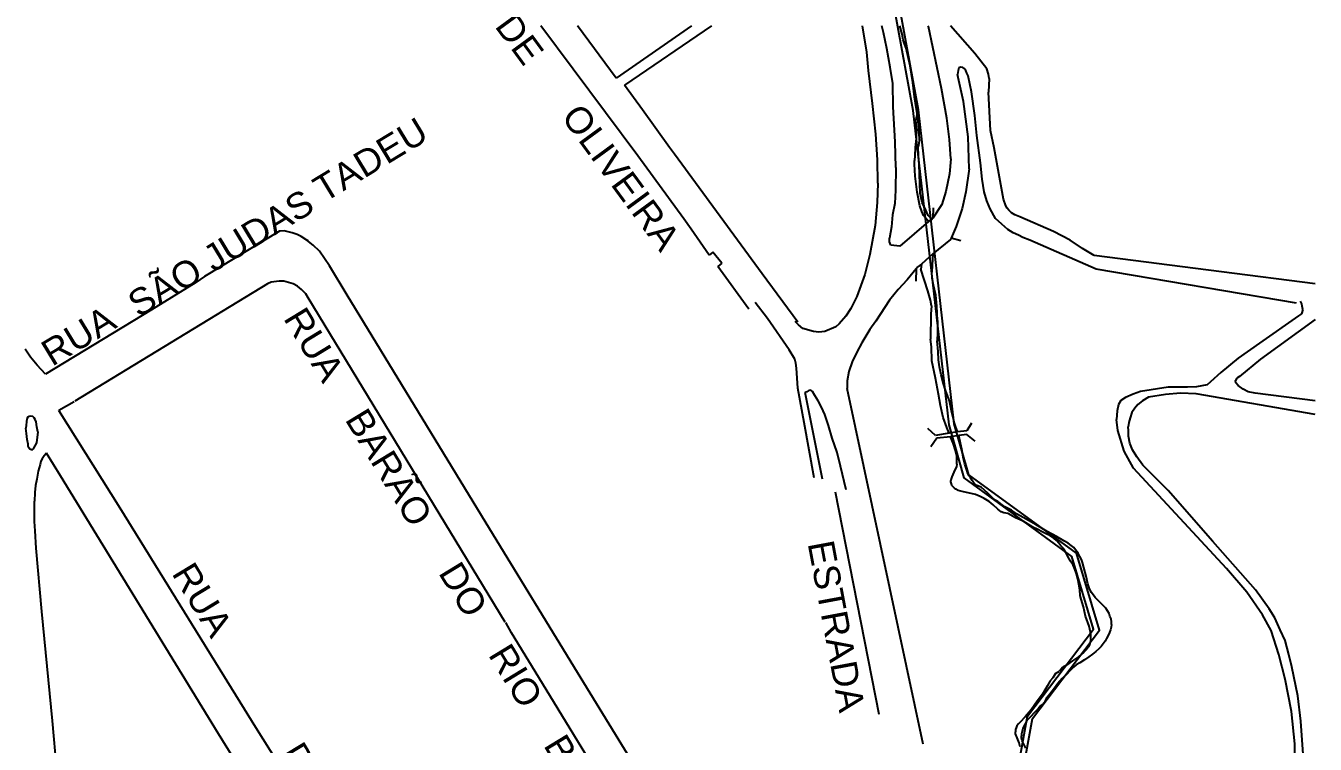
# Model space of a CAD drawing. Header units: millimetres. Extents: x 583 to 26013, y 350 to 21391.
# Drawn here: x 7600.8 to 8091.2, y 10610.8 to 10884 of the extents above; entities that cross this region are included whole.
import ezdxf

# ---------------------------------------------------------------- set-up
doc = ezdxf.new("R2010")
doc.units = ezdxf.units.MM
for name, color, linetype in [('105-QUADRAS_ESTRADAS', 80, 'Continuous'), ('110-CERCA_DE_ARAME', 10, 'Continuous'), ('115-PONTES_E_VIADUTO', 210, 'Continuous'), ('145-', 130, 'Continuous'), ('RIOS', 140, 'Continuous')]:
    doc.layers.add(name, color=color, linetype=linetype)
doc.styles.add('EU', font='arial.ttf', dxfattribs={"height": 10})

msp = doc.modelspace()

# ---------------------------------------------------------------- linework, layer by layer
at = {"layer": '105-QUADRAS_ESTRADAS', "color": 0, "linetype": 'Continuous'}
for p, q in [((7833.51551, 10834.50241), (7796.61551, 10883.90241)), ((7825.31551, 10864.10241), (7810.61551, 10883.90241)), ((7854.01551, 10883.90241), (7825.31551, 10864.10241)), ((7861.61551, 10883.90241), (7828.51551, 10861.40241)), ((7920.61551, 10874.00241), (7919.01551, 10883.90241)), ((7927.01551, 10881.40241), (7926.31551, 10883.90241)), ((7944.11551, 10883.70241), (7944.01551, 10883.90241)), ((7949.01551, 10860.10241), (7944.11551, 10883.70241)), ((7928.21551, 10875.40241), (7927.01551, 10881.40241)), ((7921.31551, 10867.00241), (7920.61551, 10874.00241)), ((7929.51551, 10868.20241), (7928.21551, 10875.40241)), ((7930.51551, 10862.00241), (7929.51551, 10868.20241)), ((7955.61551, 10868.00241), (7955.41551, 10867.00241)), ((7956.41551, 10868.30241), (7955.61551, 10868.00241)), ((7957.11551, 10868.10241), (7956.41551, 10868.30241)), ((7957.71551, 10867.70241), (7957.11551, 10868.10241)), ((7958.31551, 10867.00241), (7957.71551, 10867.70241)), ((7922.81551, 10854.40241), (7921.31551, 10867.00241)), ((7955.41551, 10867.00241), (7955.11551, 10865.50241)), ((7957.41551, 10855.20241), (7955.11551, 10865.50241)), ((7958.71551, 10866.00241), (7958.31551, 10867.00241)), ((7959.21551, 10865.00241), (7958.71551, 10866.00241)), ((7960.41551, 10858.90241), (7959.21551, 10865.00241)), ((7835.31551, 10852.00241), (7828.51551, 10861.40241)), ((7930.61551, 10853.10241), (7930.51551, 10862.00241)), ((7951.11551, 10848.80241), (7949.01551, 10860.10241)), ((7961.71551, 10849.90241), (7960.41551, 10858.90241)), ((7924.11551, 10842.70241), (7922.81551, 10854.40241)), ((7931.41551, 10839.80241), (7930.61551, 10853.10241)), ((7959.11551, 10841.80241), (7957.41551, 10855.20241)), ((7845.61551, 10837.70241), (7835.31551, 10852.00241)), ((7952.11551, 10840.70241), (7951.11551, 10848.80241)), ((7962.41551, 10842.20241), (7961.71551, 10849.90241)), ((7924.71551, 10833.00241), (7924.11551, 10842.70241)), ((7931.61551, 10830.10241), (7931.41551, 10839.80241)), ((7952.61551, 10833.40241), (7952.11551, 10840.70241)), ((7959.61551, 10829.60241), (7959.11551, 10841.80241)), ((7963.91551, 10831.80241), (7962.41551, 10842.20241)), ((7851.01551, 10810.50241), (7833.51551, 10834.50241)), ((7847.51551, 10835.10241), (7845.61551, 10837.70241)), ((7924.81551, 10824.10241), (7924.71551, 10833.00241)), ((7952.61551, 10833.40241), (7952.01551, 10827.70241)), ((7931.61551, 10830.10241), (7931.51551, 10821.50241)), ((7959.61551, 10829.60241), (7958.31551, 10820.80241)), ((7964.51551, 10825.60241), (7963.91551, 10831.80241)), ((7924.81551, 10824.10241), (7924.61551, 10816.80241)), ((7952.01551, 10827.70241), (7950.71551, 10820.90241)), ((7965.21551, 10820.80241), (7964.51551, 10825.60241)), ((7931.51551, 10821.50241), (7931.31551, 10816.40241)), ((7950.71551, 10820.90241), (7949.21551, 10816.00241)), ((7958.31551, 10820.80241), (7956.91551, 10814.50241)), ((7966.31551, 10817.40241), (7965.21551, 10820.80241)), ((7924.61551, 10816.80241), (7923.81551, 10808.00241)), ((7931.31551, 10816.40241), (7930.41551, 10812.10241)), ((7949.21551, 10816.00241), (7945.71551, 10810.80241)), ((7956.91551, 10814.50241), (7954.61551, 10807.70241)), ((7967.51551, 10814.40241), (7966.31551, 10817.40241)), ((7969.61551, 10810.70241), (7967.51551, 10814.40241)), ((7853.81551, 10806.60241), (7851.01551, 10810.50241)), ((7930.41551, 10812.10241), (7930.01551, 10807.50241)), ((7972.01551, 10808.50241), (7969.61551, 10810.70241)), ((7974.21551, 10806.50241), (7972.01551, 10808.50241)), ((7697.31551, 10805.90241), (7668.71551, 10788.60241)), ((7699.01551, 10806.00241), (7697.31551, 10805.90241)), ((7702.11551, 10805.20241), (7699.01551, 10806.00241)), ((7703.91551, 10804.60241), (7702.11551, 10805.20241)), ((7705.51551, 10803.80241), (7703.91551, 10804.60241)), ((7707.61551, 10802.50241), (7705.51551, 10803.80241)), ((7860.61551, 10796.80241), (7853.81551, 10806.60241)), ((7923.81551, 10808.00241), (7921.81551, 10797.00241)), ((7930.01551, 10807.50241), (7929.21551, 10803.20241)), ((7954.61551, 10807.70241), (7952.71551, 10803.20241)), ((7976.31551, 10805.20241), (7974.21551, 10806.50241)), ((7978.31551, 10804.40241), (7976.31551, 10805.20241)), ((7979.91551, 10803.40241), (7978.31551, 10804.40241)), ((7710.01551, 10800.60241), (7707.61551, 10802.50241)), ((7712.41551, 10798.30241), (7710.01551, 10800.60241)), ((7929.21551, 10801.80241), (7929.21551, 10803.20241)), ((7929.81551, 10800.60241), (7929.21551, 10801.80241)), ((7982.61551, 10802.40241), (7979.91551, 10803.40241)), ((8007.81551, 10791.40241), (7982.61551, 10802.40241)), ((7716.31551, 10792.70241), (7712.41551, 10798.30241)), ((7862.11551, 10797.90241), (7860.61551, 10796.80241)), ((7865.51551, 10793.70241), (7862.11551, 10797.90241)), ((7921.81551, 10797.00241), (7919.81551, 10789.40241)), ((7723.01551, 10781.50241), (7716.31551, 10792.70241)), ((7865.51551, 10793.70241), (7864.01551, 10792.40241)), ((7875.81551, 10776.20241), (7864.01551, 10792.40241)), ((7894.41551, 10771.20241), (7880.81551, 10789.60241)), ((7919.81551, 10789.40241), (7916.81551, 10781.00241)), ((7939.41551, 10791.50241), (7936.01551, 10787.40241)), ((7692.71551, 10785.80241), (7619.41551, 10741.20241)), ((7665.41551, 10786.40241), (7648.51551, 10775.90241)), ((7668.71551, 10788.60241), (7665.41551, 10786.40241)), ((7694.11551, 10786.50241), (7692.71551, 10785.80241)), ((7697.11551, 10786.90241), (7694.11551, 10786.50241)), ((7698.91551, 10786.90241), (7697.11551, 10786.90241)), ((7700.71551, 10786.40241), (7698.91551, 10786.90241)), ((7702.41551, 10785.90241), (7700.71551, 10786.40241)), ((7704.11551, 10784.90241), (7702.41551, 10785.90241)), ((7705.61551, 10783.70241), (7704.11551, 10784.90241)), ((7936.01551, 10787.40241), (7932.51551, 10783.70241)), ((7707.31551, 10782.00241), (7705.61551, 10783.70241)), ((7708.21551, 10780.50241), (7707.31551, 10782.00241)), ((7783.11551, 10657.20241), (7708.21551, 10780.50241)), ((7777.31551, 10692.50241), (7723.01551, 10781.50241)), ((7916.81551, 10781.00241), (7914.51551, 10776.40241)), ((7929.31551, 10779.60241), (7924.01551, 10771.60241)), ((7932.51551, 10783.70241), (7929.31551, 10779.60241)), ((8086.11551, 10778.20241), (8085.51551, 10779.20241)), ((7648.51551, 10775.90241), (7608.31551, 10751.50241)), ((7882.91551, 10772.60241), (7878.21551, 10778.70241)), ((7914.51551, 10776.40241), (7912.61551, 10773.50241)), ((8085.91551, 10774.40241), (8084.81551, 10773.70241)), ((8086.41551, 10776.10241), (8085.91551, 10774.40241)), ((8086.21551, 10777.30241), (8086.11551, 10778.20241)), ((8086.41551, 10776.10241), (8086.21551, 10777.30241)), ((7891.11551, 10760.80241), (7882.91551, 10772.60241)), ((7894.61551, 10770.20241), (7893.41551, 10771.50241)), ((7896.31551, 10768.90241), (7894.61551, 10770.20241)), ((7908.81551, 10769.50241), (7904.61551, 10767.70241)), ((7910.11551, 10770.60241), (7908.81551, 10769.50241)), ((7912.61551, 10773.50241), (7910.11551, 10770.60241)), ((7924.01551, 10771.60241), (7921.71551, 10768.50241)), ((8084.81551, 10773.70241), (8069.91551, 10763.30241)), ((8091.11551, 10772.30241), (8070.31551, 10757.20241)), ((7900.31551, 10767.70241), (7896.31551, 10768.90241)), ((7902.41551, 10767.40241), (7900.31551, 10767.70241)), ((7904.61551, 10767.70241), (7902.41551, 10767.40241)), ((7921.71551, 10768.50241), (7918.71551, 10763.40241)), ((7602.51551, 10758.00241), (7600.51551, 10761.00241)), ((7893.31551, 10757.20241), (7891.11551, 10760.80241)), ((7916.81551, 10759.90241), (7915.11551, 10756.20241)), ((7918.71551, 10763.40241), (7916.81551, 10759.90241)), ((8069.91551, 10763.30241), (8061.81551, 10757.60241)), ((7605.11551, 10754.90241), (7602.51551, 10758.00241)), ((7608.31551, 10751.50241), (7605.11551, 10754.90241)), ((7893.61551, 10755.70241), (7893.31551, 10757.20241)), ((7893.91551, 10753.80241), (7893.61551, 10755.70241)), ((7915.11551, 10756.20241), (7913.81551, 10752.50241)), ((8061.81551, 10757.60241), (8055.21551, 10752.10241)), ((8070.31551, 10757.20241), (8062.41551, 10750.60241)), ((7894.41551, 10746.10241), (7893.91551, 10753.80241)), ((7913.81551, 10752.50241), (7913.21551, 10749.00241)), ((8055.21551, 10752.10241), (8051.31551, 10748.60241)), ((8061.41551, 10750.00241), (8060.81551, 10749.10241)), ((8062.41551, 10750.60241), (8061.41551, 10750.00241)), ((7896.81551, 10733.10241), (7894.41551, 10746.10241)), ((7897.81551, 10744.80241), (7897.21551, 10744.50241)), ((7898.51551, 10745.30241), (7897.81551, 10744.80241)), ((7899.31551, 10745.40241), (7898.51551, 10745.30241)), ((7900.01551, 10744.90241), (7899.31551, 10745.40241)), ((7900.91551, 10743.40241), (7900.01551, 10744.90241)), ((7913.21551, 10749.00241), (7913.11551, 10746.00241)), ((7942.11551, 10610.80241), (7913.11551, 10746.00241)), ((8024.71551, 10744.90241), (8021.91551, 10743.90241)), ((8035.21551, 10746.50241), (8024.71551, 10744.90241)), ((8042.61551, 10746.60241), (8035.21551, 10746.50241)), ((8046.01551, 10746.70241), (8042.61551, 10746.60241)), ((8050.01551, 10747.40241), (8046.01551, 10746.70241)), ((8051.31551, 10748.60241), (8050.01551, 10747.40241)), ((8060.91551, 10748.20241), (8060.81551, 10749.10241)), ((8061.81551, 10747.20241), (8060.91551, 10748.20241)), ((8063.71551, 10745.80241), (8061.81551, 10747.20241)), ((8065.61551, 10744.80241), (8063.71551, 10745.80241)), ((8068.31551, 10744.20241), (8065.61551, 10744.80241)), ((7619.11551, 10741.00241), (7613.31551, 10737.70241)), ((7903.71551, 10711.60241), (7897.21551, 10744.50241)), ((7902.11551, 10741.40241), (7900.91551, 10743.40241)), ((7903.41551, 10738.90241), (7902.11551, 10741.40241)), ((8016.31551, 10740.00241), (8015.81551, 10737.60241)), ((8017.21551, 10741.50241), (8016.31551, 10740.00241)), ((8019.01551, 10742.60241), (8017.21551, 10741.50241)), ((8021.91551, 10743.90241), (8019.01551, 10742.60241)), ((8023.71551, 10739.90241), (8022.51551, 10738.60241)), ((8025.51551, 10741.30241), (8023.71551, 10739.90241)), ((8027.81551, 10742.70241), (8025.51551, 10741.30241)), ((8034.21551, 10743.70241), (8027.81551, 10742.70241)), ((8039.91551, 10744.20241), (8034.21551, 10743.70241)), ((8045.91551, 10744.00241), (8039.91551, 10744.20241)), ((8091.11551, 10736.10241), (8045.91551, 10744.00241)), ((8091.11551, 10741.30241), (8068.31551, 10744.20241)), ((7601.51551, 10735.10241), (7601.21551, 10734.50241)), ((7602.01551, 10735.40241), (7601.51551, 10735.10241)), ((7602.71551, 10735.50241), (7602.01551, 10735.40241)), ((7603.41551, 10735.40241), (7602.71551, 10735.50241)), ((7603.91551, 10734.90241), (7603.41551, 10735.40241)), ((7604.31551, 10734.30241), (7603.91551, 10734.90241)), ((7636.61551, 10700.50241), (7613.31551, 10737.70241)), ((7904.61551, 10736.10241), (7903.41551, 10738.90241)), ((7906.01551, 10732.00241), (7904.61551, 10736.10241)), ((8015.81551, 10737.60241), (8015.61551, 10734.20241)), ((8020.81551, 10734.90241), (8020.31551, 10733.10241)), ((8021.41551, 10736.90241), (8020.81551, 10734.90241)), ((8022.51551, 10738.60241), (8021.41551, 10736.90241)), ((7601.21551, 10734.50241), (7600.81551, 10730.90241)), ((7601.01551, 10728.90241), (7600.81551, 10730.90241)), ((7604.71551, 10733.30241), (7604.31551, 10734.30241)), ((7605.01551, 10731.50241), (7604.71551, 10733.30241)), ((7605.31551, 10729.50241), (7605.01551, 10731.50241)), ((7900.61551, 10712.10241), (7896.81551, 10733.10241)), ((7907.41551, 10727.20241), (7906.01551, 10732.00241)), ((8016.11551, 10730.00241), (8015.61551, 10734.20241)), ((8018.51551, 10722.20241), (8016.11551, 10730.00241)), ((8020.31551, 10733.10241), (8020.01551, 10731.50241)), ((8020.11551, 10730.10241), (8020.01551, 10731.50241)), ((8020.21551, 10727.90241), (8020.11551, 10730.10241)), ((7601.31551, 10726.60241), (7601.01551, 10728.90241)), ((7601.61551, 10724.80241), (7601.31551, 10726.60241)), ((7604.81551, 10725.40241), (7603.71551, 10723.40241)), ((7605.31551, 10729.50241), (7604.81551, 10725.40241)), ((7909.41551, 10721.70241), (7907.41551, 10727.20241)), ((8020.61551, 10725.30241), (8020.21551, 10727.90241)), ((8021.71551, 10722.70241), (8020.61551, 10725.30241)), ((7601.71551, 10724.10241), (7601.61551, 10724.80241)), ((7602.01551, 10723.40241), (7601.71551, 10724.10241)), ((7602.31551, 10723.00241), (7602.01551, 10723.40241)), ((7602.71551, 10722.80241), (7602.31551, 10723.00241)), ((7602.71551, 10722.80241), (7603.41551, 10722.80241)), ((7603.71551, 10723.40241), (7603.41551, 10722.80241)), ((7607.71551, 10720.40241), (7607.01551, 10719.30241)), ((7608.61551, 10721.40241), (7607.71551, 10720.40241)), ((7613.91551, 10712.80241), (7608.61551, 10721.40241)), ((7910.61551, 10716.50241), (7909.41551, 10721.70241)), ((8022.11551, 10715.70241), (8018.51551, 10722.20241)), ((8023.31551, 10720.10241), (8021.71551, 10722.70241)), ((7606.21551, 10717.10241), (7605.51551, 10714.60241)), ((7606.51551, 10718.40241), (7606.21551, 10717.10241)), ((7607.01551, 10719.30241), (7606.51551, 10718.40241)), ((7912.81551, 10707.50241), (7910.61551, 10716.50241)), ((8057.41551, 10677.60241), (8022.11551, 10715.70241)), ((8025.61551, 10716.90241), (8023.31551, 10720.10241)), ((8035.21551, 10707.30241), (8025.61551, 10716.90241)), ((7604.91551, 10711.60241), (7604.51551, 10709.20241)), ((7605.51551, 10714.60241), (7604.91551, 10711.60241)), ((7674.11551, 10614.70241), (7613.91551, 10712.80241)), ((7604.21551, 10706.50241), (7604.01551, 10703.20241)), ((7604.51551, 10709.20241), (7604.21551, 10706.50241)), ((7925.31551, 10622.00241), (7908.71551, 10706.60241)), ((8052.21551, 10687.90241), (8035.21551, 10707.30241)), ((7604.01551, 10697.50241), (7604.01551, 10703.20241)), ((7604.11551, 10695.50241), (7604.01551, 10697.50241)), ((7688.31551, 10617.10241), (7636.61551, 10700.50241)), ((7604.31551, 10691.90241), (7604.11551, 10695.50241)), ((7604.71551, 10685.30241), (7604.31551, 10691.90241)), ((8068.51551, 10669.50241), (8052.21551, 10687.90241)), ((7606.91551, 10661.20241), (7604.71551, 10685.30241)), ((8065.11551, 10668.60241), (8057.41551, 10677.60241)), ((8071.11551, 10660.00241), (8065.11551, 10668.60241)), ((8073.71551, 10662.20241), (8068.51551, 10669.50241)), ((8075.81551, 10658.80241), (8073.71551, 10662.20241)), ((7610.91551, 10619.70241), (7606.91551, 10661.20241)), ((7785.51551, 10653.10241), (7783.31551, 10657.00241)), ((8074.41551, 10654.00241), (8071.11551, 10660.00241)), ((8077.81551, 10654.30241), (8075.81551, 10658.80241)), ((8077.31551, 10644.90241), (8074.41551, 10654.00241)), ((8079.71551, 10650.20241), (8077.81551, 10654.30241)), ((8081.11551, 10644.90241), (8079.71551, 10650.20241)), ((8079.71551, 10635.50241), (8077.31551, 10644.90241)), ((8082.31551, 10640.20241), (8081.11551, 10644.90241)), ((7825.01551, 10614.50241), (7810.61551, 10638.00241)), ((8084.51551, 10629.10241), (8082.31551, 10640.20241)), ((8082.11551, 10623.20241), (8079.71551, 10635.50241)), ((7841.51551, 10561.70241), (7798.71551, 10631.50241)), ((8085.71551, 10619.50241), (8084.51551, 10629.10241)), ((8083.41551, 10610.90241), (8082.11551, 10623.20241)), ((7612.51551, 10601.10241), (7610.91551, 10619.70241)), ((8086.61551, 10607.00241), (8085.71551, 10619.50241)), ((7724.31551, 10559.60241), (7688.31551, 10617.10241)), ((8083.41551, 10599.60241), (8083.41551, 10610.90241))]:
    msp.add_line(p, q, dxfattribs=at)
at = {"layer": '110-CERCA_DE_ARAME', "color": 0, "linetype": 'Continuous'}
for p, q in [((7961.71551, 10873.40241), (7952.51551, 10883.90241)), ((7966.21551, 10867.60241), (7961.71551, 10873.40241)), ((7966.91551, 10865.60241), (7966.21551, 10867.60241)), ((7967.11551, 10863.90241), (7966.91551, 10865.60241)), ((7967.11551, 10863.90241), (7966.91551, 10858.70241)), ((7967.71551, 10844.10241), (7966.91551, 10858.70241)), ((7969.01551, 10837.60241), (7967.71551, 10844.10241)), ((7880.81551, 10789.60241), (7847.51551, 10835.10241)), ((7972.61551, 10818.00241), (7969.01551, 10837.60241)), ((7973.51551, 10815.50241), (7972.61551, 10818.00241)), ((7974.01551, 10814.60241), (7973.51551, 10815.50241)), ((7974.61551, 10813.80241), (7974.01551, 10814.60241)), ((7975.61551, 10812.90241), (7974.61551, 10813.80241)), ((7976.91551, 10812.10241), (7975.61551, 10812.90241)), ((7978.81551, 10811.30241), (7976.91551, 10812.10241)), ((7991.61551, 10805.70241), (7978.81551, 10811.30241)), ((7997.91551, 10802.40241), (7991.61551, 10805.70241)), ((8002.71551, 10799.30241), (7997.91551, 10802.40241)), ((8007.11551, 10796.60241), (8002.71551, 10799.30241)), ((8055.51551, 10790.40241), (8007.11551, 10796.60241)), ((8084.01551, 10778.50241), (8007.81551, 10791.40241)), ((8091.11551, 10785.80241), (8055.51551, 10790.40241)), ((7810.61551, 10638.00241), (7777.31551, 10692.50241)), ((7798.71551, 10631.50241), (7785.51551, 10653.10241)), ((7692.61551, 10584.60241), (7674.11551, 10614.70241)), ((7837.41551, 10594.30241), (7825.01551, 10614.50241))]:
    msp.add_line(p, q, dxfattribs=at)
at = {"layer": '115-PONTES_E_VIADUTO', "color": 0, "linetype": 'Continuous'}
for p, q in [((7945.91551, 10814.70241), (7945.71551, 10810.80241)), ((7944.11551, 10809.60241), (7933.21551, 10800.10241)), ((7945.21551, 10810.20241), (7944.11551, 10809.60241)), ((7945.71551, 10810.80241), (7945.21551, 10810.20241)), ((7933.21551, 10800.10241), (7929.81551, 10800.60241)), ((7952.41551, 10802.70241), (7945.71551, 10797.20241)), ((7952.71551, 10803.20241), (7952.41551, 10802.70241)), ((7956.41551, 10802.20241), (7952.71551, 10803.20241)), ((7945.71551, 10797.20241), (7941.41551, 10793.30241)), ((7939.41551, 10791.50241), (7939.21551, 10786.80241)), ((7939.61551, 10792.10241), (7939.41551, 10791.50241)), ((7941.41551, 10793.30241), (7939.61551, 10792.10241)), ((7946.71551, 10728.20241), (7943.81551, 10730.80241)), ((7960.41551, 10732.90241), (7958.61551, 10729.90241)), ((7947.31551, 10727.10241), (7945.01551, 10723.90241)), ((7951.91551, 10729.10241), (7946.71551, 10728.20241)), ((7952.51551, 10727.70241), (7947.31551, 10727.10241)), ((7955.11551, 10729.50241), (7951.91551, 10729.10241)), ((7955.61551, 10728.20241), (7952.51551, 10727.70241)), ((7958.61551, 10729.90241), (7955.11551, 10729.50241)), ((7958.71551, 10728.50241), (7955.61551, 10728.20241)), ((7961.81551, 10726.00241), (7958.71551, 10728.50241))]:
    msp.add_line(p, q, dxfattribs=at)
at = {"layer": '145-', "color": 0, "linetype": 'Continuous'}
for p, q in [((7934.11551, 10880.80241), (7933.21551, 10883.90241)), ((7934.51551, 10878.60241), (7934.11551, 10880.80241)), ((7934.91551, 10877.10241), (7934.51551, 10878.60241)), ((7935.61551, 10875.50241), (7934.91551, 10877.10241)), ((7937.11551, 10868.70241), (7935.61551, 10875.50241)), ((7938.11551, 10862.40241), (7937.11551, 10868.70241)), ((7938.81551, 10856.90241), (7938.11551, 10862.40241)), ((7939.41551, 10852.90241), (7938.81551, 10856.90241)), ((7939.81551, 10850.60241), (7939.41551, 10852.90241)), ((7939.81551, 10850.60241), (7939.31551, 10848.20241)), ((7939.51551, 10844.80241), (7939.31551, 10848.20241)), ((7940.11551, 10847.70241), (7939.81551, 10850.60241)), ((7940.51551, 10843.20241), (7940.11551, 10847.70241)), ((7939.51551, 10844.80241), (7939.41551, 10841.10241)), ((7940.61551, 10840.60241), (7940.51551, 10843.20241)), ((7939.41551, 10841.10241), (7939.01551, 10837.70241)), ((7940.61551, 10840.60241), (7940.11551, 10838.00241)), ((7940.31551, 10834.60241), (7940.11551, 10838.00241)), ((7938.91551, 10834.70241), (7938.71551, 10832.70241)), ((7939.01551, 10837.70241), (7938.91551, 10834.70241)), ((7940.51551, 10831.20241), (7940.31551, 10834.60241)), ((7938.81551, 10831.30241), (7938.71551, 10832.70241)), ((7939.01551, 10826.80241), (7938.81551, 10831.30241)), ((7940.81551, 10823.90241), (7940.51551, 10831.20241)), ((7939.81551, 10820.70241), (7939.01551, 10826.80241)), ((7940.91551, 10820.30241), (7940.81551, 10823.90241)), ((7940.81551, 10815.50241), (7939.81551, 10820.70241)), ((7941.71551, 10816.80241), (7940.91551, 10820.30241)), ((7941.61551, 10813.30241), (7940.81551, 10815.50241)), ((7943.11551, 10813.80241), (7941.71551, 10816.80241)), ((7944.01551, 10811.80241), (7943.11551, 10813.80241)), ((7942.21551, 10811.80241), (7941.61551, 10813.30241)), ((7944.11551, 10809.60241), (7942.21551, 10811.80241)), ((7944.81551, 10811.00241), (7944.01551, 10811.80241)), ((7945.21551, 10810.20241), (7944.81551, 10811.00241)), ((7708.11551, 10802.20241), (7707.61551, 10802.40241)), ((7945.71551, 10797.20241), (7945.51551, 10792.90241)), ((7941.41551, 10793.30241), (7941.21551, 10791.40241)), ((7943.81551, 10783.20241), (7941.21551, 10791.40241)), ((7945.51551, 10792.90241), (7945.31551, 10790.30241)), ((7945.51551, 10788.00241), (7945.31551, 10790.30241)), ((7946.01551, 10785.30241), (7945.51551, 10788.00241)), ((7946.91551, 10781.50241), (7946.01551, 10785.30241)), ((7944.81551, 10779.60241), (7943.81551, 10783.20241)), ((7945.21551, 10777.50241), (7944.81551, 10779.60241)), ((7947.31551, 10777.40241), (7946.91551, 10781.50241)), ((7945.01551, 10774.30241), (7944.81551, 10764.80241)), ((7945.21551, 10777.50241), (7945.01551, 10774.30241)), ((7947.51551, 10771.90241), (7947.31551, 10777.40241)), ((7947.51551, 10771.90241), (7947.51551, 10767.30241)), ((7945.21551, 10761.90241), (7944.81551, 10764.80241)), ((7947.51551, 10767.30241), (7947.41551, 10764.10241)), ((7945.41551, 10756.50241), (7945.21551, 10761.90241)), ((7947.71551, 10760.10241), (7947.41551, 10764.10241)), ((7947.91551, 10756.90241), (7947.71551, 10760.10241)), ((7946.71551, 10749.90241), (7945.41551, 10756.50241)), ((7948.31551, 10754.30241), (7947.91551, 10756.90241)), ((7947.91551, 10743.90241), (7946.71551, 10749.90241)), ((7948.91551, 10751.20241), (7948.31551, 10754.30241)), ((7949.81551, 10747.80241), (7948.91551, 10751.20241)), ((7950.61551, 10745.40241), (7949.81551, 10747.80241)), ((7952.01551, 10741.40241), (7950.61551, 10745.40241)), ((7948.61551, 10739.60241), (7947.91551, 10743.90241)), ((7953.01551, 10736.90241), (7952.01551, 10741.40241)), ((7949.71551, 10735.00241), (7948.61551, 10739.60241)), ((7951.01551, 10731.20241), (7949.71551, 10735.00241)), ((7953.91551, 10732.80241), (7953.01551, 10736.90241)), ((7951.91551, 10729.10241), (7951.01551, 10731.20241)), ((7955.11551, 10729.50241), (7953.91551, 10732.80241)), ((7953.41551, 10725.30241), (7952.51551, 10727.70241)), ((7954.31551, 10722.40241), (7953.41551, 10725.30241)), ((7956.71551, 10722.90241), (7955.61551, 10728.20241)), ((7954.81551, 10720.60241), (7954.31551, 10722.40241)), ((7954.91551, 10719.30241), (7954.81551, 10720.60241)), ((7957.41551, 10719.30241), (7956.71551, 10722.90241)), ((7954.21551, 10715.40241), (7953.71551, 10714.20241)), ((7954.71551, 10716.30241), (7954.21551, 10715.40241)), ((7954.91551, 10717.30241), (7954.71551, 10716.30241)), ((7954.91551, 10717.30241), (7954.91551, 10719.30241)), ((7957.91551, 10717.20241), (7957.41551, 10719.30241)), ((7958.41551, 10715.70241), (7957.91551, 10717.20241)), ((7958.81551, 10714.60241), (7958.41551, 10715.70241)), ((7952.71551, 10711.70241), (7952.61551, 10711.00241)), ((7952.61551, 10710.50241), (7952.61551, 10711.00241)), ((7952.81551, 10709.80241), (7952.61551, 10710.50241)), ((7952.91551, 10712.50241), (7952.71551, 10711.70241)), ((7953.31551, 10713.30241), (7952.91551, 10712.50241)), ((7953.71551, 10714.20241), (7953.31551, 10713.30241)), ((7959.01551, 10713.70241), (7958.81551, 10714.60241)), ((7959.41551, 10712.90241), (7959.01551, 10713.70241)), ((7960.01551, 10712.00241), (7959.41551, 10712.90241)), ((7960.71551, 10711.00241), (7960.01551, 10712.00241)), ((7961.41551, 10709.90241), (7960.71551, 10711.00241)), ((7953.01551, 10709.20241), (7952.81551, 10709.80241)), ((7953.41551, 10708.60241), (7953.01551, 10709.20241)), ((7953.91551, 10708.10241), (7953.41551, 10708.60241)), ((7954.51551, 10707.80241), (7953.91551, 10708.10241)), ((7955.41551, 10707.30241), (7954.51551, 10707.80241)), ((7956.91551, 10706.90241), (7955.41551, 10707.30241)), ((7962.01551, 10705.70241), (7956.91551, 10706.90241)), ((7962.51551, 10709.10241), (7961.41551, 10709.90241)), ((7963.71551, 10705.00241), (7962.01551, 10705.70241)), ((7964.11551, 10708.50241), (7962.51551, 10709.10241)), ((7966.61551, 10706.20241), (7964.11551, 10708.50241)), ((7968.31551, 10704.60241), (7966.61551, 10706.20241)), ((7965.21551, 10704.20241), (7963.71551, 10705.00241)), ((7967.21551, 10703.00241), (7965.21551, 10704.20241)), ((7968.71551, 10701.80241), (7967.21551, 10703.00241)), ((7969.41551, 10703.50241), (7968.31551, 10704.60241)), ((7970.41551, 10700.20241), (7968.71551, 10701.80241)), ((7970.51551, 10703.10241), (7969.41551, 10703.50241)), ((7973.11551, 10701.00241), (7970.51551, 10703.10241)), ((7975.61551, 10699.70241), (7973.11551, 10701.00241)), ((7971.71551, 10699.10241), (7970.41551, 10700.20241)), ((7972.71551, 10698.70241), (7971.71551, 10699.10241)), ((7974.21551, 10698.50241), (7972.71551, 10698.70241)), ((7977.11551, 10696.90241), (7974.21551, 10698.50241)), ((7977.61551, 10698.40241), (7975.61551, 10699.70241)), ((7980.11551, 10695.60241), (7977.11551, 10696.90241)), ((7980.11551, 10697.00241), (7977.61551, 10698.40241)), ((7985.01551, 10694.20241), (7980.11551, 10697.00241)), ((7983.81551, 10693.30241), (7980.11551, 10695.60241)), ((7985.61551, 10692.40241), (7983.81551, 10693.30241)), ((7989.21551, 10691.70241), (7985.01551, 10694.20241)), ((7987.11551, 10691.70241), (7985.61551, 10692.40241)), ((7988.81551, 10690.80241), (7987.11551, 10691.70241)), ((7990.21551, 10690.10241), (7988.81551, 10690.80241)), ((7992.71551, 10689.70241), (7989.21551, 10691.70241)), ((7991.71551, 10689.10241), (7990.21551, 10690.10241)), ((7992.81551, 10688.20241), (7991.71551, 10689.10241)), ((7995.61551, 10688.10241), (7992.71551, 10689.70241)), ((7993.61551, 10687.20241), (7992.81551, 10688.20241)), ((7994.41551, 10686.20241), (7993.61551, 10687.20241)), ((7995.51551, 10685.00241), (7994.41551, 10686.20241)), ((7997.21551, 10687.20241), (7995.61551, 10688.10241)), ((7998.31551, 10686.30241), (7997.21551, 10687.20241)), ((7999.31551, 10685.50241), (7998.31551, 10686.30241)), ((7996.31551, 10683.60241), (7995.51551, 10685.00241)), ((7997.01551, 10682.40241), (7996.31551, 10683.60241)), ((7998.11551, 10680.40241), (7997.01551, 10682.40241)), ((8000.01551, 10684.70241), (7999.31551, 10685.50241)), ((8001.01551, 10683.40241), (8000.01551, 10684.70241)), ((8001.61551, 10682.10241), (8001.01551, 10683.40241)), ((8002.31551, 10681.00241), (8001.61551, 10682.10241)), ((8002.71551, 10679.80241), (8002.31551, 10681.00241)), ((7999.11551, 10678.80241), (7998.11551, 10680.40241)), ((7999.71551, 10677.30241), (7999.11551, 10678.80241)), ((8000.31551, 10675.50241), (7999.71551, 10677.30241)), ((8003.11551, 10677.90241), (8002.71551, 10679.80241)), ((8004.01551, 10674.70241), (8003.11551, 10677.90241)), ((8000.91551, 10673.60241), (8000.31551, 10675.50241)), ((8001.31551, 10671.60241), (8000.91551, 10673.60241)), ((8001.61551, 10669.50241), (8001.31551, 10671.60241)), ((8004.71551, 10671.70241), (8004.01551, 10674.70241)), ((8005.31551, 10669.90241), (8004.71551, 10671.70241)), ((8001.81551, 10667.30241), (8001.61551, 10669.50241)), ((8002.21551, 10665.90241), (8001.81551, 10667.30241)), ((8006.11551, 10668.50241), (8005.31551, 10669.90241)), ((8007.51551, 10666.60241), (8006.11551, 10668.50241)), ((8008.91551, 10665.10241), (8007.51551, 10666.60241)), ((8003.01551, 10663.00241), (8002.21551, 10665.90241)), ((8003.81551, 10659.50241), (8003.01551, 10663.00241)), ((8010.31551, 10663.80241), (8008.91551, 10665.10241)), ((8011.51551, 10662.50241), (8010.31551, 10663.80241)), ((8012.21551, 10661.50241), (8011.51551, 10662.50241)), ((8012.81551, 10660.40241), (8012.21551, 10661.50241)), ((8005.21551, 10655.70241), (8003.81551, 10659.50241)), ((8013.11551, 10659.40241), (8012.81551, 10660.40241)), ((8013.51551, 10658.40241), (8013.11551, 10659.40241)), ((8013.71551, 10657.30241), (8013.51551, 10658.40241)), ((8013.71551, 10656.30241), (8013.71551, 10657.30241)), ((8005.71551, 10653.40241), (8005.21551, 10655.70241)), ((8005.81551, 10652.30241), (8005.71551, 10653.40241)), ((8005.81551, 10650.60241), (8005.81551, 10652.30241)), ((8012.41551, 10652.10241), (8011.81551, 10650.90241)), ((8012.91551, 10653.20241), (8012.41551, 10652.10241)), ((8013.31551, 10654.30241), (8012.91551, 10653.20241)), ((8013.51551, 10655.30241), (8013.31551, 10654.30241)), ((8013.71551, 10656.30241), (8013.51551, 10655.30241)), ((8004.21551, 10646.80241), (8003.21551, 10645.80241)), ((8004.91551, 10647.80241), (8004.21551, 10646.80241)), ((8005.31551, 10648.70241), (8004.91551, 10647.80241)), ((8005.61551, 10649.60241), (8005.31551, 10648.70241)), ((8005.81551, 10650.60241), (8005.61551, 10649.60241)), ((8008.91551, 10647.00241), (8007.71551, 10646.00241)), ((8009.71551, 10647.90241), (8008.91551, 10647.00241)), ((8010.51551, 10648.90241), (8009.71551, 10647.90241)), ((8011.31551, 10650.00241), (8010.51551, 10648.90241)), ((8011.81551, 10650.90241), (8011.31551, 10650.00241)), ((7998.91551, 10642.40241), (7996.61551, 10640.80241)), ((8001.11551, 10644.00241), (7998.91551, 10642.40241)), ((8001.61551, 10641.70241), (8000.21551, 10640.90241)), ((8003.21551, 10645.80241), (8001.11551, 10644.00241)), ((8003.41551, 10642.80241), (8001.61551, 10641.70241)), ((8005.11551, 10644.00241), (8003.41551, 10642.80241)), ((8006.51551, 10645.00241), (8005.11551, 10644.00241)), ((8007.71551, 10646.00241), (8006.51551, 10645.00241)), ((7992.01551, 10637.00241), (7991.31551, 10636.00241)), ((7992.41551, 10637.60241), (7992.01551, 10637.00241)), ((7992.41551, 10637.60241), (7993.91551, 10638.50241)), ((7994.51551, 10639.30241), (7993.91551, 10638.50241)), ((7995.11551, 10639.90241), (7994.51551, 10639.30241)), ((7996.51551, 10637.30241), (7994.91551, 10635.80241)), ((7996.61551, 10640.80241), (7995.11551, 10639.90241)), ((7997.91551, 10638.80241), (7996.51551, 10637.30241)), ((7999.21551, 10640.10241), (7997.91551, 10638.80241)), ((8000.21551, 10640.90241), (7999.21551, 10640.10241)), ((7989.21551, 10632.80241), (7987.41551, 10629.80241)), ((7990.31551, 10634.90241), (7989.21551, 10632.80241)), ((7991.31551, 10636.00241), (7990.31551, 10634.90241)), ((7993.21551, 10633.80241), (7991.61551, 10631.60241)), ((7994.91551, 10635.80241), (7993.21551, 10633.80241)), ((7985.41551, 10627.10241), (7983.11551, 10623.80241)), ((7987.41551, 10629.80241), (7985.41551, 10627.10241)), ((7988.51551, 10627.20241), (7988.11551, 10626.50241)), ((7988.81551, 10628.10241), (7988.51551, 10627.20241)), ((7989.71551, 10629.20241), (7988.81551, 10628.10241)), ((7991.61551, 10631.60241), (7989.71551, 10629.20241)), ((7983.11551, 10623.80241), (7980.91551, 10621.10241)), ((7984.31551, 10622.70241), (7982.81551, 10621.00241)), ((7985.81551, 10624.20241), (7984.31551, 10622.70241)), ((7986.61551, 10625.20241), (7985.81551, 10624.20241)), ((7987.51551, 10625.90241), (7986.61551, 10625.20241)), ((7988.11551, 10626.50241), (7987.51551, 10625.90241)), ((7977.71551, 10617.80241), (7977.41551, 10617.00241)), ((7978.31551, 10618.50241), (7977.71551, 10617.80241)), ((7979.01551, 10619.10241), (7978.31551, 10618.50241)), ((7980.91551, 10621.10241), (7979.01551, 10619.10241)), ((7980.31551, 10617.60241), (7979.91551, 10616.70241)), ((7980.81551, 10618.50241), (7980.31551, 10617.60241)), ((7981.31551, 10619.50241), (7980.81551, 10618.50241)), ((7981.91551, 10620.20241), (7981.31551, 10619.50241)), ((7982.81551, 10621.00241), (7981.91551, 10620.20241)), ((7977.21551, 10616.40241), (7977.11551, 10615.50241)), ((7977.21551, 10614.70241), (7977.11551, 10615.50241)), ((7977.41551, 10617.00241), (7977.21551, 10616.40241)), ((7977.81551, 10613.20241), (7977.21551, 10614.70241)), ((7978.61551, 10611.30241), (7977.81551, 10613.20241)), ((7979.51551, 10614.70241), (7979.41551, 10613.90241)), ((7979.41551, 10613.10241), (7979.41551, 10613.90241)), ((7979.71551, 10612.00241), (7979.41551, 10613.10241)), ((7979.71551, 10615.70241), (7979.51551, 10614.70241)), ((7979.91551, 10616.70241), (7979.71551, 10615.70241)), ((7979.01551, 10609.70241), (7978.61551, 10611.30241)), ((7980.31551, 10610.80241), (7979.71551, 10612.00241)), ((7981.11551, 10609.20241), (7980.31551, 10610.80241))]:
    msp.add_line(p, q, dxfattribs=at)
at = {"layer": 'RIOS', "lineweight": 25, "flags": 128}
for points in [[(8191.46832, 10506.17167), (8088.9298, 10518.5752), (8006.2613, 10551.55188), (7975.69764, 10587.86983), (7981.79069, 10621.38547), (8006.87302, 10654.51691), (7998.61262, 10682.16795), (7957.70602, 10712.04416), (7951.92353, 10732.26654), (7938.26241, 10851.73735), (7920.75339, 10947.34717)], [(8191.26505, 10508.21084), (8089.42873, 10520.52942), (8007.46843, 10553.22361), (7977.83367, 10588.43776), (7983.67313, 10620.55852), (8009.07952, 10654.11801), (8000.33614, 10683.38579), (7959.44016, 10713.25425), (7953.89183, 10732.65772), (7940.24181, 10852.03142), (7922.66518, 10948.01043)]]:
    msp.add_lwpolyline(points, dxfattribs=at)

# ---------------------------------------------------------------- texts
at = {"color": 0, "linetype": 'Continuous', "lineweight": 20, "style": 'EU'}
for s, rotation, p in [('   MARCIANO      X.      DE      OLIVEIRA', 306.2637757, (7692.07864, 11002.0811)), ('    TADEU', 31.2072066, (7700.88854, 10808.49644)), ('SÃO JUDAS ', 31.2072066, (7643.60897, 10772.80798)), ('      RUA ', 31.2072066, (7590.83657, 10742.15174)), ('RUA    BARÃO     DO    RIO    BRANCO', 301.3484907, (7698.50874, 10772.72697)), ('            ESTRADA', 280.6107773, (7889.50851, 10732.94088)), ('RUA             DUQUE                              DE                          CAXIAS', 301.2637317, (7656.04557, 10675.73159))]:
    msp.add_text(s, height=10, rotation=rotation, dxfattribs=at).set_placement(p)

doc.saveas('drawing.dxf')
